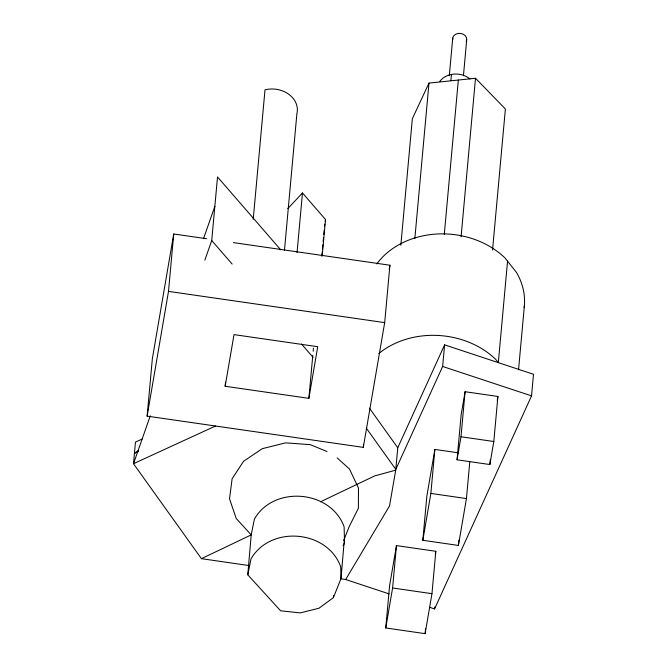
<?xml version="1.0" encoding="UTF-8"?>
<svg xmlns="http://www.w3.org/2000/svg" width="667" height="667" viewBox="0 0 667 667"><rect width="100%" height="100%" fill="white"/><g stroke="black" fill="none" stroke-linecap="round" stroke-linejoin="round"><path stroke-width="1" d="M344.43 538.594L341.004 578.506L333.425 597.615L318.951 608.237L300.242 612.898L280.59 610.789L247.782 574.804L251.201 534.892L254.435 519.001C273.904 485.117 330.799 490.028 344.114 526.78L344.547 542.996L343.096 545.756M333.425 597.615L333.6 595.573M233.442 242.613L389.912 265.224L384.692 322.62L363.298 447.365L147.124 416.133L152.343 358.738L173.737 233.992L206.678 238.744M147.124 416.133L168.509 291.387L173.737 233.992M204.861 260.113L211.731 240.52L217.517 176.947L280.765 249.867M225.154 386.26L234.009 334.617L317.725 346.707L308.871 398.349L225.154 386.26L225.529 382.158M253.227 219.201L264.999 89.82A24.521 20.01 5.2 0 1 296.898 113.657L284.467 250.283M297.04 252.693L302.476 192.955L325.521 219.518L322.219 255.753M308.871 398.349L312.79 355.303M313.165 351.226L313.44 348.124M321.811 256.228L322.186 252.084M322.469 248.983L322.845 244.839M323.128 241.737L323.503 237.594M323.787 234.484L324.162 230.348M324.537 226.205L324.729 224.137M363.298 447.365L363.573 444.297M400.842 245.198L412.348 118.693L428.989 83.1L475.504 78.256L505.386 108.996L492.546 250.017M414.832 238.636L428.989 83.1M340.512 578.764L345.664 579.515L389.528 505.936L395.723 470.152L397.765 447.774L444.606 344.864L533.508 374.287L531.541 395.881L434.567 608.938L429.631 607.295M385.751 627.964L389.611 585.576L396.465 545.606L435.818 551.292L431.966 593.68L425.112 633.65L385.751 627.964L392.605 587.994L396.465 545.606M449.308 75.771L452.735 38.086M450.9 80.649L451.467 74.437M444.272 234.542L458.337 80.04M463.44 75.755L466.683 40.103M469.793 461.739L466.441 498.566L458.404 545.431L422.828 540.295L426.83 496.306L434.867 449.433L458.246 452.818M422.828 540.295L430.865 493.43L434.867 449.433M366.341 428.189L395.798 469.368L442.638 366.458L444.606 344.864M461.072 236.902L475.504 78.256M425.112 633.65L425.579 628.481M434.567 608.938L434.759 606.878M457.045 459.805L461.139 414.749L465.091 391.712L497.907 396.456L493.813 441.512L489.861 464.54L457.045 459.805L460.989 436.768L465.091 391.712M458.404 545.431L458.871 540.32M507.554 261.181L498.324 362.648L495.764 359.413A79.465 64.857 5.2 0 0 378.798 353.56M489.861 464.54L490.328 459.421M518.542 369.835L524.387 305.644M325.204 221.369L325.521 219.518M389.211 269.31L389.912 265.224M435.293 554.369L435.818 551.292M497.223 400.467L497.907 396.456M247.782 574.804L251.017 558.904C270.485 525.021 327.372 529.94 340.695 566.692L341.004 578.506M203.51 238.678L214.841 206.336M150.275 415.824L133.492 463.707L201.426 558.671L248.816 565.524M343.672 540.503L349.141 526.713L358.379 508.246L358.487 488.036L349.458 468.984L337.185 457.946M287.785 208.629L302.476 192.955M138.728 450.417L134.434 453.343L138.211 451.609M201.426 558.671L251.201 534.892L236.21 518.451L229.523 498.808L232.108 478.789L243.597 461.231L262.339 448.658L285.668 442.855L310.255 444.656L326.997 451.517M320.435 501.826L374.696 475.904L395.723 470.152M142.063 439.078L135.459 442.113L133.492 463.707L215.499 426.03M168.509 291.387L384.692 322.62M460.989 436.768L493.813 441.512M430.865 493.43L466.441 498.566M392.605 587.994L431.966 593.68M442.638 366.458L531.541 395.881M345.664 579.515L389.128 593.897M211.731 240.52L232.133 264.04M301.517 344.03L313.098 357.379M369.418 408.154L397.765 447.774M439.853 81.424A19.193 15.666 5.2 0 1 469.993 79.006M376.747 263.949A79.465 64.857 5.2 0 1 504.994 257.954L516.466 272.419A79.465 64.857 5.2 0 1 524.179 307.612M452.726 39.595A7.054 5.753 5.2 0 1 460.689 33.417A7.054 5.753 5.2 0 1 466.2 41.537"/></g></svg>
